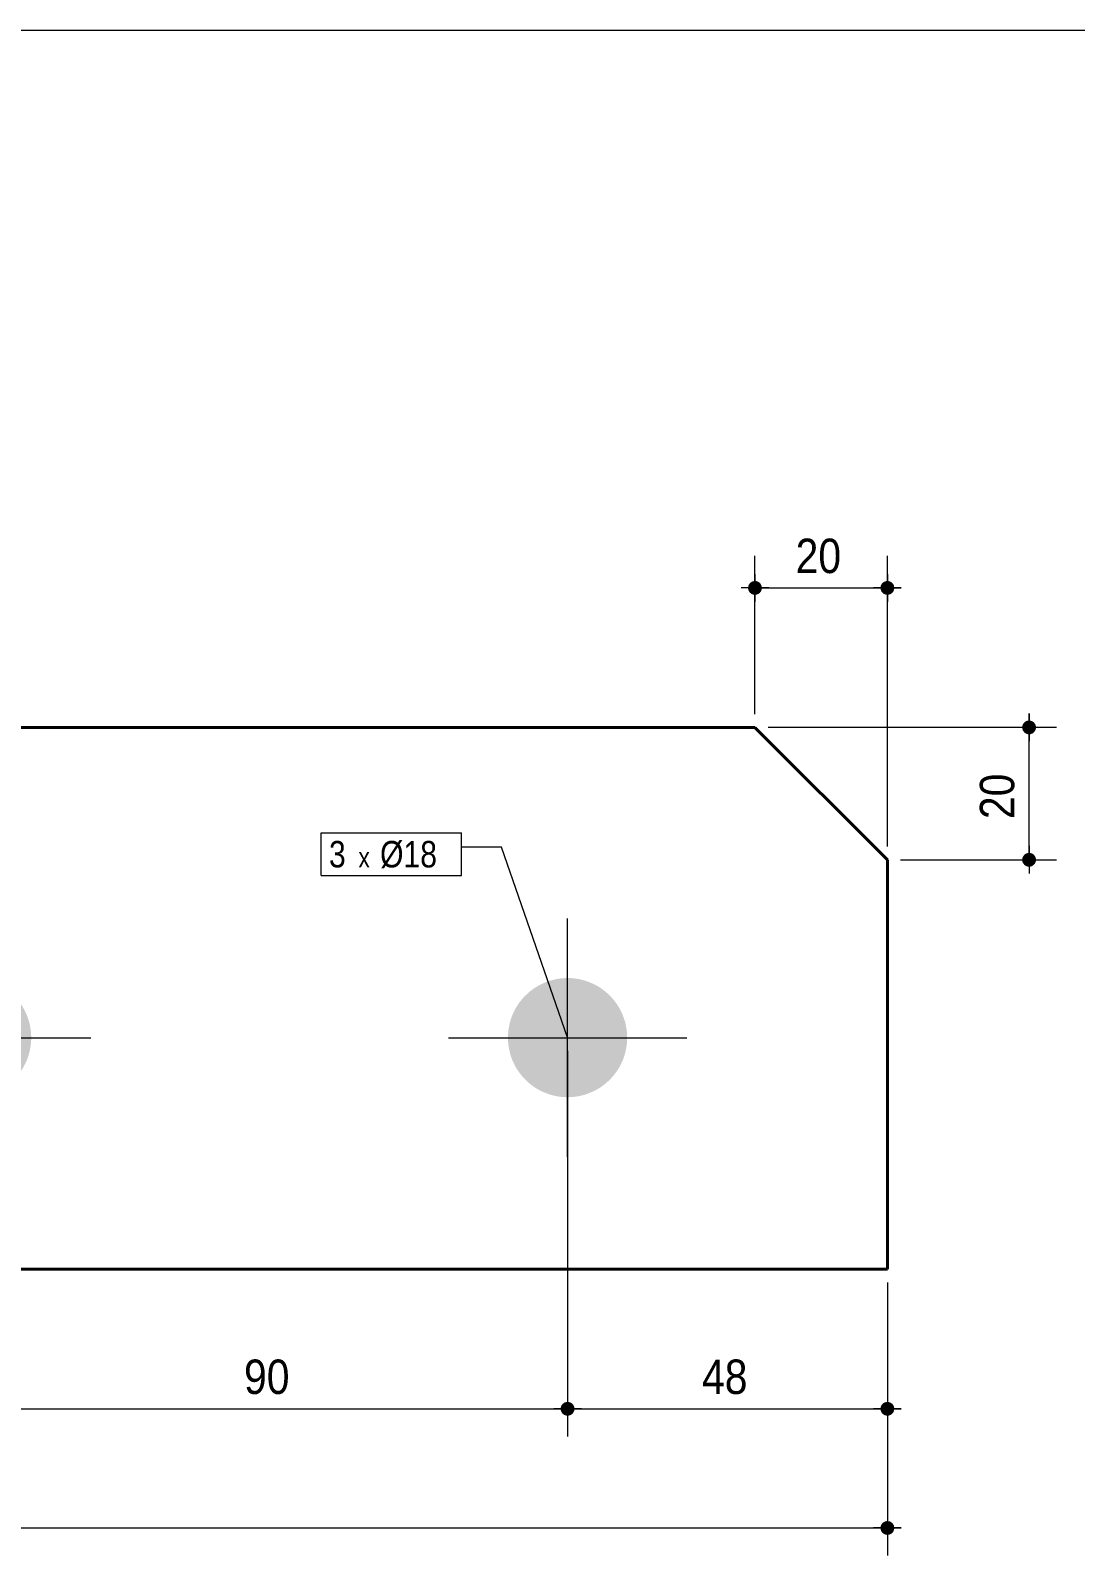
# Model space of a CAD drawing. Header units: millimetres. Extents: x 2 to 287, y 5 to 195.
# Drawn here: x 144.7 to 223.6, y 79.8 to 195 of the extents above; entities that cross this region are included whole.
import ezdxf

# ---------------------------------------------------------------- set-up
doc = ezdxf.new("R2010")
doc.units = ezdxf.units.MM
for name, color, linetype, lineweight in [('Boulon', 7, 'Continuous', 0), ('Cotation', 7, 'Continuous', 0), ('Désignation boulon', 3, 'Continuous', 0), ('Feuille dessin', 5, 'Continuous', 0), ('Piece', 2, 'Continuous', 0)]:
    doc.layers.add(name, color=color, linetype=linetype, lineweight=lineweight)
doc.styles.add('ARIAL', font='ARIAL.TTF')
doc.styles.add('COMIC_SANS_MS', font='COMIC.TTF')

# ---------------------------------------------------------------- blocks, each defined once
blk = doc.blocks.new('*A1')
at = {"layer": 'Boulon'}
for points in [[(140.19, 114.43), (140.14, 114.43), (140.08, 114.44), (140.03, 114.44), (139.97, 114.44), (139.92, 114.45), (139.86, 114.45), (139.81, 114.46), (139.75, 114.46), (139.7, 114.47), (139.64, 114.47), (139.59, 114.48), (139.54, 114.49), (139.48, 114.5), (139.43, 114.51), (139.37, 114.52), (139.32, 114.53), (139.26, 114.54), (139.21, 114.56), (139.16, 114.57), (139.1, 114.58), (139.05, 114.6), (139, 114.61), (138.94, 114.63), (138.89, 114.64), (138.84, 114.66), (138.79, 114.68), (138.73, 114.7), (138.68, 114.72), (138.63, 114.74), (138.58, 114.76), (138.53, 114.78), (138.48, 114.8), (138.43, 114.82), (138.38, 114.84), (138.33, 114.87), (138.28, 114.89), (138.23, 114.91), (138.18, 114.94), (138.13, 114.96), (138.08, 114.99), (138.03, 115.02), (137.98, 115.05), (137.94, 115.07), (137.89, 115.1), (137.84, 115.13), (137.8, 115.16), (137.75, 115.19), (137.7, 115.22), (137.66, 115.25), (137.61, 115.29), (137.57, 115.32), (137.53, 115.35), (137.48, 115.39), (137.44, 115.42), (137.4, 115.46), (137.35, 115.49), (137.31, 115.53), (137.27, 115.56), (137.23, 115.6), (137.19, 115.64), (137.15, 115.67), (137.11, 115.71), (137.07, 115.75), (137.03, 115.79), (136.99, 115.83), (136.95, 115.87), (136.92, 115.91), (136.88, 115.95), (136.84, 115.99), (136.81, 116.04), (136.77, 116.08), (136.74, 116.12), (136.7, 116.17), (136.67, 116.21), (136.64, 116.25), (136.6, 116.3), (136.57, 116.34), (136.54, 116.39), (136.51, 116.43), (136.48, 116.48), (136.45, 116.53), (136.42, 116.57), (136.39, 116.62), (136.36, 116.67), (136.33, 116.72), (136.31, 116.76), (136.28, 116.81), (136.26, 116.86), (136.23, 116.91), (136.21, 116.96), (136.18, 117.01), (136.16, 117.06), (136.14, 117.11), (136.11, 117.16), (136.09, 117.21), (136.07, 117.26), (136.05, 117.31), (136.03, 117.37), (136.01, 117.42), (135.99, 117.47), (135.98, 117.52), (135.96, 117.57), (135.94, 117.63), (135.93, 117.68), (135.91, 117.73), (135.9, 117.79), (135.88, 117.84), (135.87, 117.89), (135.86, 117.95), (135.85, 118), (135.84, 118.06), (135.83, 118.11), (135.82, 118.16), (135.81, 118.22), (135.8, 118.27), (135.79, 118.33), (135.78, 118.38), (135.78, 118.44), (135.77, 118.49), (135.77, 118.55), (135.76, 118.6), (135.76, 118.66), (135.76, 118.71), (135.75, 118.77), (135.75, 118.82), (135.75, 118.88), (135.75, 118.93), (135.75, 118.99), (135.75, 119.04), (135.75, 119.1), (135.76, 119.15), (135.76, 119.21), (135.76, 119.26), (135.77, 119.32), (135.77, 119.37), (135.78, 119.43), (135.78, 119.48), (135.79, 119.54), (135.8, 119.59), (135.81, 119.65), (135.82, 119.7), (135.83, 119.76), (135.84, 119.81), (135.85, 119.87), (135.86, 119.92), (135.87, 119.97), (135.88, 120.03), (135.9, 120.08), (135.91, 120.13), (135.93, 120.19), (135.94, 120.24), (135.96, 120.29), (135.98, 120.35), (135.99, 120.4), (136.01, 120.45), (136.03, 120.5), (136.05, 120.55), (136.07, 120.6), (136.09, 120.66), (136.11, 120.71), (136.14, 120.76), (136.16, 120.81), (136.18, 120.86), (136.21, 120.91), (136.23, 120.96), (136.26, 121.01), (136.28, 121.05), (136.31, 121.1), (136.33, 121.15), (136.36, 121.2), (136.39, 121.25), (136.42, 121.29), (136.45, 121.34), (136.48, 121.39), (136.51, 121.43), (136.54, 121.48), (136.57, 121.52), (136.6, 121.57), (136.64, 121.61), (136.67, 121.66), (136.7, 121.7), (136.74, 121.75), (136.77, 121.79), (136.81, 121.83), (136.84, 121.87), (136.88, 121.91), (136.92, 121.96), (136.95, 122), (136.99, 122.04), (137.03, 122.08), (137.07, 122.12), (137.11, 122.15), (137.15, 122.19), (137.19, 122.23), (137.23, 122.27), (137.27, 122.3), (137.31, 122.34), (137.35, 122.38), (137.4, 122.41), (137.44, 122.45), (137.48, 122.48), (137.53, 122.51), (137.57, 122.55), (137.61, 122.58), (137.66, 122.61), (137.7, 122.64), (137.75, 122.68), (137.8, 122.71), (137.84, 122.74), (137.89, 122.76), (137.94, 122.79), (137.98, 122.82), (138.03, 122.85), (138.08, 122.88), (138.13, 122.9), (138.18, 122.93), (138.23, 122.95), (138.28, 122.98), (138.33, 123), (138.38, 123.02), (138.43, 123.05), (138.48, 123.07), (138.53, 123.09), (138.58, 123.11), (138.63, 123.13), (138.68, 123.15), (138.73, 123.17), (138.79, 123.19), (138.84, 123.21), (138.89, 123.22), (138.94, 123.24), (139, 123.26), (139.05, 123.27), (139.1, 123.28), (139.16, 123.3), (139.21, 123.31), (139.26, 123.32), (139.32, 123.34), (139.37, 123.35), (139.43, 123.36), (139.48, 123.37), (139.54, 123.38), (139.59, 123.38), (139.64, 123.39), (139.7, 123.4), (139.75, 123.41), (139.81, 123.41), (139.86, 123.42), (139.92, 123.42), (139.97, 123.43), (140.03, 123.43), (140.08, 123.43), (140.14, 123.43), (140.19, 123.43), (140.25, 123.43), (140.31, 123.43), (140.36, 123.43), (140.42, 123.43), (140.47, 123.43), (140.53, 123.43), (140.58, 123.42), (140.64, 123.42), (140.69, 123.41), (140.75, 123.41), (140.8, 123.4), (140.86, 123.39), (140.91, 123.38), (140.96, 123.38), (141.02, 123.37), (141.07, 123.36), (141.13, 123.35), (141.18, 123.34), (141.24, 123.32), (141.29, 123.31), (141.34, 123.3), (141.4, 123.28), (141.45, 123.27), (141.5, 123.26), (141.56, 123.24), (141.61, 123.22), (141.66, 123.21), (141.71, 123.19), (141.77, 123.17), (141.82, 123.15), (141.87, 123.13), (141.92, 123.11), (141.97, 123.09), (142.02, 123.07), (142.07, 123.05), (142.12, 123.02), (142.17, 123), (142.22, 122.98), (142.27, 122.95), (142.32, 122.93), (142.37, 122.9), (142.42, 122.88), (142.47, 122.85), (142.52, 122.82), (142.56, 122.79), (142.61, 122.76), (142.66, 122.74), (142.7, 122.71), (142.75, 122.68), (142.8, 122.64), (142.84, 122.61), (142.89, 122.58), (142.93, 122.55), (142.97, 122.51), (143.02, 122.48), (143.06, 122.45), (143.1, 122.41), (143.15, 122.38), (143.19, 122.34), (143.23, 122.3), (143.27, 122.27), (143.31, 122.23), (143.35, 122.19), (143.39, 122.15), (143.43, 122.12), (143.47, 122.08), (143.51, 122.04), (143.55, 122), (143.58, 121.96), (143.62, 121.91), (143.66, 121.87), (143.69, 121.83), (143.73, 121.79), (143.76, 121.75), (143.8, 121.7), (143.83, 121.66), (143.86, 121.61), (143.9, 121.57), (143.93, 121.52), (143.96, 121.48), (143.99, 121.43), (144.02, 121.39), (144.05, 121.34), (144.08, 121.29), (144.11, 121.25), (144.14, 121.2), (144.17, 121.15), (144.19, 121.1), (144.22, 121.05), (144.24, 121.01), (144.27, 120.96), (144.29, 120.91), (144.32, 120.86), (144.34, 120.81), (144.36, 120.76), (144.39, 120.71), (144.41, 120.66), (144.43, 120.6), (144.45, 120.55), (144.47, 120.5), (144.49, 120.45), (144.51, 120.4), (144.52, 120.35), (144.54, 120.29), (144.56, 120.24), (144.57, 120.19), (144.59, 120.13), (144.6, 120.08), (144.62, 120.03), (144.63, 119.97), (144.64, 119.92), (144.65, 119.87), (144.66, 119.81), (144.67, 119.76), (144.68, 119.7), (144.69, 119.65), (144.7, 119.59), (144.71, 119.54), (144.72, 119.48), (144.72, 119.43), (144.73, 119.37), (144.73, 119.32), (144.74, 119.26), (144.74, 119.21), (144.74, 119.15), (144.75, 119.1), (144.75, 119.04), (144.75, 118.99), (144.75, 118.93), (144.75, 118.88), (144.75, 118.82), (144.75, 118.77), (144.74, 118.71), (144.74, 118.66), (144.74, 118.6), (144.73, 118.55), (144.73, 118.49), (144.72, 118.44), (144.72, 118.38), (144.71, 118.33), (144.7, 118.27), (144.69, 118.22), (144.68, 118.16), (144.67, 118.11), (144.66, 118.06), (144.65, 118), (144.64, 117.95), (144.63, 117.89), (144.62, 117.84), (144.6, 117.79), (144.59, 117.73), (144.57, 117.68), (144.56, 117.63), (144.54, 117.57), (144.52, 117.52), (144.51, 117.47), (144.49, 117.42), (144.47, 117.37), (144.45, 117.31), (144.43, 117.26), (144.41, 117.21), (144.39, 117.16), (144.36, 117.11), (144.34, 117.06), (144.32, 117.01), (144.29, 116.96), (144.27, 116.91), (144.24, 116.86), (144.22, 116.81), (144.19, 116.76), (144.17, 116.72), (144.14, 116.67), (144.11, 116.62), (144.08, 116.57), (144.05, 116.53), (144.02, 116.48), (143.99, 116.43), (143.96, 116.39), (143.93, 116.34), (143.9, 116.3), (143.86, 116.25), (143.83, 116.21), (143.8, 116.17), (143.76, 116.12), (143.73, 116.08), (143.69, 116.04), (143.66, 115.99), (143.62, 115.95), (143.58, 115.91), (143.55, 115.87), (143.51, 115.83), (143.47, 115.79), (143.43, 115.75), (143.39, 115.71), (143.35, 115.67), (143.31, 115.64), (143.27, 115.6), (143.23, 115.56), (143.19, 115.53), (143.15, 115.49), (143.1, 115.46), (143.06, 115.42), (143.02, 115.39), (142.97, 115.35), (142.93, 115.32), (142.89, 115.29), (142.84, 115.25), (142.8, 115.22), (142.75, 115.19), (142.7, 115.16), (142.66, 115.13), (142.61, 115.1), (142.56, 115.07), (142.52, 115.05), (142.47, 115.02), (142.42, 114.99), (142.37, 114.96), (142.32, 114.94), (142.27, 114.91), (142.22, 114.89), (142.17, 114.87), (142.12, 114.84), (142.07, 114.82), (142.02, 114.8), (141.97, 114.78), (141.92, 114.76), (141.87, 114.74), (141.82, 114.72), (141.77, 114.7), (141.71, 114.68), (141.66, 114.66), (141.61, 114.64), (141.56, 114.63), (141.5, 114.61), (141.45, 114.6), (141.4, 114.58), (141.34, 114.57), (141.29, 114.56), (141.24, 114.54), (141.18, 114.53), (141.13, 114.52), (141.07, 114.51), (141.02, 114.5), (140.96, 114.49), (140.91, 114.48), (140.86, 114.47), (140.8, 114.47), (140.75, 114.46), (140.69, 114.46), (140.64, 114.45), (140.58, 114.45), (140.53, 114.44), (140.47, 114.44), (140.42, 114.44), (140.36, 114.43), (140.31, 114.43), (140.25, 114.43)], [(185.19, 114.43), (185.14, 114.43), (185.08, 114.44), (185.03, 114.44), (184.97, 114.44), (184.92, 114.45), (184.86, 114.45), (184.81, 114.46), (184.75, 114.46), (184.7, 114.47), (184.64, 114.47), (184.59, 114.48), (184.54, 114.49), (184.48, 114.5), (184.43, 114.51), (184.37, 114.52), (184.32, 114.53), (184.26, 114.54), (184.21, 114.56), (184.16, 114.57), (184.1, 114.58), (184.05, 114.6), (184, 114.61), (183.94, 114.63), (183.89, 114.64), (183.84, 114.66), (183.79, 114.68), (183.73, 114.7), (183.68, 114.72), (183.63, 114.74), (183.58, 114.76), (183.53, 114.78), (183.48, 114.8), (183.43, 114.82), (183.38, 114.84), (183.33, 114.87), (183.28, 114.89), (183.23, 114.91), (183.18, 114.94), (183.13, 114.96), (183.08, 114.99), (183.03, 115.02), (182.98, 115.05), (182.94, 115.07), (182.89, 115.1), (182.84, 115.13), (182.8, 115.16), (182.75, 115.19), (182.7, 115.22), (182.66, 115.25), (182.61, 115.29), (182.57, 115.32), (182.53, 115.35), (182.48, 115.39), (182.44, 115.42), (182.4, 115.46), (182.35, 115.49), (182.31, 115.53), (182.27, 115.56), (182.23, 115.6), (182.19, 115.64), (182.15, 115.67), (182.11, 115.71), (182.07, 115.75), (182.03, 115.79), (181.99, 115.83), (181.95, 115.87), (181.92, 115.91), (181.88, 115.95), (181.84, 115.99), (181.81, 116.04), (181.77, 116.08), (181.74, 116.12), (181.7, 116.17), (181.67, 116.21), (181.64, 116.25), (181.6, 116.3), (181.57, 116.34), (181.54, 116.39), (181.51, 116.43), (181.48, 116.48), (181.45, 116.53), (181.42, 116.57), (181.39, 116.62), (181.36, 116.67), (181.33, 116.72), (181.31, 116.76), (181.28, 116.81), (181.26, 116.86), (181.23, 116.91), (181.21, 116.96), (181.18, 117.01), (181.16, 117.06), (181.14, 117.11), (181.11, 117.16), (181.09, 117.21), (181.07, 117.26), (181.05, 117.31), (181.03, 117.37), (181.01, 117.42), (180.99, 117.47), (180.98, 117.52), (180.96, 117.57), (180.94, 117.63), (180.93, 117.68), (180.91, 117.73), (180.9, 117.79), (180.88, 117.84), (180.87, 117.89), (180.86, 117.95), (180.85, 118), (180.84, 118.06), (180.83, 118.11), (180.82, 118.16), (180.81, 118.22), (180.8, 118.27), (180.79, 118.33), (180.78, 118.38), (180.78, 118.44), (180.77, 118.49), (180.77, 118.55), (180.76, 118.6), (180.76, 118.66), (180.76, 118.71), (180.75, 118.77), (180.75, 118.82), (180.75, 118.88), (180.75, 118.93), (180.75, 118.99), (180.75, 119.04), (180.75, 119.1), (180.76, 119.15), (180.76, 119.21), (180.76, 119.26), (180.77, 119.32), (180.77, 119.37), (180.78, 119.43), (180.78, 119.48), (180.79, 119.54), (180.8, 119.59), (180.81, 119.65), (180.82, 119.7), (180.83, 119.76), (180.84, 119.81), (180.85, 119.87), (180.86, 119.92), (180.87, 119.97), (180.88, 120.03), (180.9, 120.08), (180.91, 120.13), (180.93, 120.19), (180.94, 120.24), (180.96, 120.29), (180.98, 120.35), (180.99, 120.4), (181.01, 120.45), (181.03, 120.5), (181.05, 120.55), (181.07, 120.6), (181.09, 120.66), (181.11, 120.71), (181.14, 120.76), (181.16, 120.81), (181.18, 120.86), (181.21, 120.91), (181.23, 120.96), (181.26, 121.01), (181.28, 121.05), (181.31, 121.1), (181.33, 121.15), (181.36, 121.2), (181.39, 121.25), (181.42, 121.29), (181.45, 121.34), (181.48, 121.39), (181.51, 121.43), (181.54, 121.48), (181.57, 121.52), (181.6, 121.57), (181.64, 121.61), (181.67, 121.66), (181.7, 121.7), (181.74, 121.75), (181.77, 121.79), (181.81, 121.83), (181.84, 121.87), (181.88, 121.91), (181.92, 121.96), (181.95, 122), (181.99, 122.04), (182.03, 122.08), (182.07, 122.12), (182.11, 122.15), (182.15, 122.19), (182.19, 122.23), (182.23, 122.27), (182.27, 122.3), (182.31, 122.34), (182.35, 122.38), (182.4, 122.41), (182.44, 122.45), (182.48, 122.48), (182.53, 122.51), (182.57, 122.55), (182.61, 122.58), (182.66, 122.61), (182.7, 122.64), (182.75, 122.68), (182.8, 122.71), (182.84, 122.74), (182.89, 122.76), (182.94, 122.79), (182.98, 122.82), (183.03, 122.85), (183.08, 122.88), (183.13, 122.9), (183.18, 122.93), (183.23, 122.95), (183.28, 122.98), (183.33, 123), (183.38, 123.02), (183.43, 123.05), (183.48, 123.07), (183.53, 123.09), (183.58, 123.11), (183.63, 123.13), (183.68, 123.15), (183.73, 123.17), (183.79, 123.19), (183.84, 123.21), (183.89, 123.22), (183.94, 123.24), (184, 123.26), (184.05, 123.27), (184.1, 123.28), (184.16, 123.3), (184.21, 123.31), (184.26, 123.32), (184.32, 123.34), (184.37, 123.35), (184.43, 123.36), (184.48, 123.37), (184.54, 123.38), (184.59, 123.38), (184.64, 123.39), (184.7, 123.4), (184.75, 123.41), (184.81, 123.41), (184.86, 123.42), (184.92, 123.42), (184.97, 123.43), (185.03, 123.43), (185.08, 123.43), (185.14, 123.43), (185.19, 123.43), (185.25, 123.43), (185.31, 123.43), (185.36, 123.43), (185.42, 123.43), (185.47, 123.43), (185.53, 123.43), (185.58, 123.42), (185.64, 123.42), (185.69, 123.41), (185.75, 123.41), (185.8, 123.4), (185.86, 123.39), (185.91, 123.38), (185.96, 123.38), (186.02, 123.37), (186.07, 123.36), (186.13, 123.35), (186.18, 123.34), (186.24, 123.32), (186.29, 123.31), (186.34, 123.3), (186.4, 123.28), (186.45, 123.27), (186.5, 123.26), (186.56, 123.24), (186.61, 123.22), (186.66, 123.21), (186.71, 123.19), (186.77, 123.17), (186.82, 123.15), (186.87, 123.13), (186.92, 123.11), (186.97, 123.09), (187.02, 123.07), (187.07, 123.05), (187.12, 123.02), (187.17, 123), (187.22, 122.98), (187.27, 122.95), (187.32, 122.93), (187.37, 122.9), (187.42, 122.88), (187.47, 122.85), (187.52, 122.82), (187.56, 122.79), (187.61, 122.76), (187.66, 122.74), (187.7, 122.71), (187.75, 122.68), (187.8, 122.64), (187.84, 122.61), (187.89, 122.58), (187.93, 122.55), (187.97, 122.51), (188.02, 122.48), (188.06, 122.45), (188.1, 122.41), (188.15, 122.38), (188.19, 122.34), (188.23, 122.3), (188.27, 122.27), (188.31, 122.23), (188.35, 122.19), (188.39, 122.15), (188.43, 122.12), (188.47, 122.08), (188.51, 122.04), (188.55, 122), (188.58, 121.96), (188.62, 121.91), (188.66, 121.87), (188.69, 121.83), (188.73, 121.79), (188.76, 121.75), (188.8, 121.7), (188.83, 121.66), (188.86, 121.61), (188.9, 121.57), (188.93, 121.52), (188.96, 121.48), (188.99, 121.43), (189.02, 121.39), (189.05, 121.34), (189.08, 121.29), (189.11, 121.25), (189.14, 121.2), (189.17, 121.15), (189.19, 121.1), (189.22, 121.05), (189.24, 121.01), (189.27, 120.96), (189.29, 120.91), (189.32, 120.86), (189.34, 120.81), (189.36, 120.76), (189.39, 120.71), (189.41, 120.66), (189.43, 120.6), (189.45, 120.55), (189.47, 120.5), (189.49, 120.45), (189.51, 120.4), (189.52, 120.35), (189.54, 120.29), (189.56, 120.24), (189.57, 120.19), (189.59, 120.13), (189.6, 120.08), (189.62, 120.03), (189.63, 119.97), (189.64, 119.92), (189.65, 119.87), (189.66, 119.81), (189.67, 119.76), (189.68, 119.7), (189.69, 119.65), (189.7, 119.59), (189.71, 119.54), (189.72, 119.48), (189.72, 119.43), (189.73, 119.37), (189.73, 119.32), (189.74, 119.26), (189.74, 119.21), (189.74, 119.15), (189.75, 119.1), (189.75, 119.04), (189.75, 118.99), (189.75, 118.93), (189.75, 118.88), (189.75, 118.82), (189.75, 118.77), (189.74, 118.71), (189.74, 118.66), (189.74, 118.6), (189.73, 118.55), (189.73, 118.49), (189.72, 118.44), (189.72, 118.38), (189.71, 118.33), (189.7, 118.27), (189.69, 118.22), (189.68, 118.16), (189.67, 118.11), (189.66, 118.06), (189.65, 118), (189.64, 117.95), (189.63, 117.89), (189.62, 117.84), (189.6, 117.79), (189.59, 117.73), (189.57, 117.68), (189.56, 117.63), (189.54, 117.57), (189.52, 117.52), (189.51, 117.47), (189.49, 117.42), (189.47, 117.37), (189.45, 117.31), (189.43, 117.26), (189.41, 117.21), (189.39, 117.16), (189.36, 117.11), (189.34, 117.06), (189.32, 117.01), (189.29, 116.96), (189.27, 116.91), (189.24, 116.86), (189.22, 116.81), (189.19, 116.76), (189.17, 116.72), (189.14, 116.67), (189.11, 116.62), (189.08, 116.57), (189.05, 116.53), (189.02, 116.48), (188.99, 116.43), (188.96, 116.39), (188.93, 116.34), (188.9, 116.3), (188.86, 116.25), (188.83, 116.21), (188.8, 116.17), (188.76, 116.12), (188.73, 116.08), (188.69, 116.04), (188.66, 115.99), (188.62, 115.95), (188.58, 115.91), (188.55, 115.87), (188.51, 115.83), (188.47, 115.79), (188.43, 115.75), (188.39, 115.71), (188.35, 115.67), (188.31, 115.64), (188.27, 115.6), (188.23, 115.56), (188.19, 115.53), (188.15, 115.49), (188.1, 115.46), (188.06, 115.42), (188.02, 115.39), (187.97, 115.35), (187.93, 115.32), (187.89, 115.29), (187.84, 115.25), (187.8, 115.22), (187.75, 115.19), (187.7, 115.16), (187.66, 115.13), (187.61, 115.1), (187.56, 115.07), (187.52, 115.05), (187.47, 115.02), (187.42, 114.99), (187.37, 114.96), (187.32, 114.94), (187.27, 114.91), (187.22, 114.89), (187.17, 114.87), (187.12, 114.84), (187.07, 114.82), (187.02, 114.8), (186.97, 114.78), (186.92, 114.76), (186.87, 114.74), (186.82, 114.72), (186.77, 114.7), (186.71, 114.68), (186.66, 114.66), (186.61, 114.64), (186.56, 114.63), (186.5, 114.61), (186.45, 114.6), (186.4, 114.58), (186.34, 114.57), (186.29, 114.56), (186.24, 114.54), (186.18, 114.53), (186.13, 114.52), (186.07, 114.51), (186.02, 114.5), (185.96, 114.49), (185.91, 114.48), (185.86, 114.47), (185.8, 114.47), (185.75, 114.46), (185.69, 114.46), (185.64, 114.45), (185.58, 114.45), (185.53, 114.44), (185.47, 114.44), (185.42, 114.44), (185.36, 114.43), (185.31, 114.43), (185.25, 114.43)]]:
    blk.add_hatch(color=256, dxfattribs=at).paths.add_polyline_path(points, flags=17)
at = {"layer": 'Boulon', "linetype": 'Continuous', "lineweight": 0}
for p, q in [((185.25, 109.93), (185.25, 127.93)), ((131.25, 118.93), (149.25, 118.93)), ((176.25, 118.93), (194.25, 118.93))]:
    blk.add_line(p, q, dxfattribs=at)
blk = doc.blocks.new('*A2')
at = {"layer": 'Piece', "color": 2, "linetype": 'Continuous', "lineweight": 40}
for p, q in [((199.400003, 142.365001), (81.1, 142.365001)), ((209.400003, 132.365001), (199.400003, 142.365001)), ((209.400003, 101.434999), (209.400003, 132.365001)), ((71.1, 101.434999), (209.400003, 101.434999))]:
    blk.add_line(p, q, dxfattribs=at)
blk = doc.blocks.new('*A3')
at = {"layer": 'Feuille dessin', "linetype": 'Continuous', "lineweight": 0}
blk.add_line((282, 195), (5, 195), dxfattribs=at)
blk = doc.blocks.new('*A13')
at = {"layer": 'Cotation'}
for points in [[(220.07, 141.85), (220.05, 141.85), (220.02, 141.85), (220, 141.85), (219.97, 141.86), (219.95, 141.87), (219.92, 141.88), (219.9, 141.88), (219.88, 141.89), (219.85, 141.91), (219.83, 141.92), (219.81, 141.93), (219.79, 141.95), (219.77, 141.96), (219.75, 141.98), (219.73, 142), (219.71, 142.02), (219.7, 142.04), (219.68, 142.06), (219.67, 142.08), (219.65, 142.1), (219.64, 142.12), (219.63, 142.14), (219.62, 142.17), (219.61, 142.19), (219.6, 142.21), (219.6, 142.24), (219.59, 142.26), (219.59, 142.29), (219.58, 142.31), (219.58, 142.34), (219.58, 142.37), (219.58, 142.39), (219.58, 142.42), (219.59, 142.44), (219.59, 142.47), (219.6, 142.49), (219.6, 142.52), (219.61, 142.54), (219.62, 142.56), (219.63, 142.59), (219.64, 142.61), (219.65, 142.63), (219.67, 142.65), (219.68, 142.67), (219.7, 142.69), (219.71, 142.71), (219.73, 142.73), (219.75, 142.75), (219.77, 142.77), (219.79, 142.78), (219.81, 142.8), (219.83, 142.81), (219.85, 142.82), (219.88, 142.84), (219.9, 142.85), (219.92, 142.85), (219.95, 142.86), (219.97, 142.87), (220, 142.88), (220.02, 142.88), (220.05, 142.88), (220.07, 142.88), (220.1, 142.89), (220.13, 142.88), (220.15, 142.88), (220.18, 142.88), (220.2, 142.88), (220.23, 142.87), (220.25, 142.86), (220.28, 142.85), (220.3, 142.85), (220.32, 142.84), (220.35, 142.82), (220.37, 142.81), (220.39, 142.8), (220.41, 142.78), (220.43, 142.77), (220.45, 142.75), (220.47, 142.73), (220.49, 142.71), (220.5, 142.69), (220.52, 142.67), (220.53, 142.65), (220.55, 142.63), (220.56, 142.61), (220.57, 142.59), (220.58, 142.56), (220.59, 142.54), (220.6, 142.52), (220.6, 142.49), (220.61, 142.47), (220.61, 142.44), (220.62, 142.42), (220.62, 142.39), (220.62, 142.37), (220.62, 142.34), (220.62, 142.31), (220.61, 142.29), (220.61, 142.26), (220.6, 142.24), (220.6, 142.21), (220.59, 142.19), (220.58, 142.17), (220.57, 142.14), (220.56, 142.12), (220.55, 142.1), (220.53, 142.08), (220.52, 142.06), (220.5, 142.04), (220.49, 142.02), (220.47, 142), (220.45, 141.98), (220.43, 141.96), (220.41, 141.95), (220.39, 141.93), (220.37, 141.92), (220.35, 141.91), (220.32, 141.89), (220.3, 141.88), (220.28, 141.88), (220.25, 141.87), (220.23, 141.86), (220.2, 141.85), (220.18, 141.85), (220.15, 141.85), (220.13, 141.85), (220.1, 141.85)], [(220.07, 131.85), (220.05, 131.85), (220.02, 131.85), (220, 131.85), (219.97, 131.86), (219.95, 131.87), (219.92, 131.88), (219.9, 131.88), (219.88, 131.89), (219.85, 131.91), (219.83, 131.92), (219.81, 131.93), (219.79, 131.95), (219.77, 131.96), (219.75, 131.98), (219.73, 132), (219.71, 132.02), (219.7, 132.04), (219.68, 132.06), (219.67, 132.08), (219.65, 132.1), (219.64, 132.12), (219.63, 132.14), (219.62, 132.17), (219.61, 132.19), (219.6, 132.21), (219.6, 132.24), (219.59, 132.26), (219.59, 132.29), (219.58, 132.31), (219.58, 132.34), (219.58, 132.37), (219.58, 132.39), (219.58, 132.42), (219.59, 132.44), (219.59, 132.47), (219.6, 132.49), (219.6, 132.52), (219.61, 132.54), (219.62, 132.56), (219.63, 132.59), (219.64, 132.61), (219.65, 132.63), (219.67, 132.65), (219.68, 132.67), (219.7, 132.69), (219.71, 132.71), (219.73, 132.73), (219.75, 132.75), (219.77, 132.77), (219.79, 132.78), (219.81, 132.8), (219.83, 132.81), (219.85, 132.82), (219.88, 132.84), (219.9, 132.85), (219.92, 132.85), (219.95, 132.86), (219.97, 132.87), (220, 132.88), (220.02, 132.88), (220.05, 132.88), (220.07, 132.88), (220.1, 132.89), (220.13, 132.88), (220.15, 132.88), (220.18, 132.88), (220.2, 132.88), (220.23, 132.87), (220.25, 132.86), (220.28, 132.85), (220.3, 132.85), (220.32, 132.84), (220.35, 132.82), (220.37, 132.81), (220.39, 132.8), (220.41, 132.78), (220.43, 132.77), (220.45, 132.75), (220.47, 132.73), (220.49, 132.71), (220.5, 132.69), (220.52, 132.67), (220.53, 132.65), (220.55, 132.63), (220.56, 132.61), (220.57, 132.59), (220.58, 132.56), (220.59, 132.54), (220.6, 132.52), (220.6, 132.49), (220.61, 132.47), (220.61, 132.44), (220.62, 132.42), (220.62, 132.39), (220.62, 132.37), (220.62, 132.34), (220.62, 132.31), (220.61, 132.29), (220.61, 132.26), (220.6, 132.24), (220.6, 132.21), (220.59, 132.19), (220.58, 132.17), (220.57, 132.14), (220.56, 132.12), (220.55, 132.1), (220.53, 132.08), (220.52, 132.06), (220.5, 132.04), (220.49, 132.02), (220.47, 132), (220.45, 131.98), (220.43, 131.96), (220.41, 131.95), (220.39, 131.93), (220.37, 131.92), (220.35, 131.91), (220.32, 131.89), (220.3, 131.88), (220.28, 131.88), (220.25, 131.87), (220.23, 131.86), (220.2, 131.85), (220.18, 131.85), (220.15, 131.85), (220.13, 131.85), (220.1, 131.85)]]:
    blk.add_hatch(color=256, dxfattribs=at).paths.add_polyline_path(points, flags=17)
at = {"layer": 'Cotation', "linetype": 'Continuous', "lineweight": 0}
for p, q in [((220.1, 143.41), (220.1, 141.33)), ((220.1, 142.37), (220.1, 143.41)), ((200.4, 142.37), (222.18, 142.37)), ((219.06, 142.37), (221.14, 142.37)), ((220.1, 132.37), (220.1, 142.37)), ((220.1, 133.41), (220.1, 131.33)), ((210.4, 132.37), (222.18, 132.37)), ((219.06, 132.37), (221.14, 132.37)), ((220.1, 132.37), (220.1, 131.33))]:
    blk.add_line(p, q, dxfattribs=at)
at = {"layer": 'Cotation'}
for p in [(220.1, 142.37), (220.1, 132.37)]:
    blk.add_point(p, dxfattribs=at)
at = {"layer": 'Cotation', "style": 'ARIAL', "width": 0.85}
blk.add_text('20', height=2.6, rotation=90.0002, dxfattribs=at).set_placement((218.98, 135.44))
blk = doc.blocks.new('*A14')
at = {"layer": 'Cotation'}
blk.add_hatch(color=256, dxfattribs=at).paths.add_polyline_path([(209.37, 81.38), (209.35, 81.38), (209.32, 81.39), (209.3, 81.39), (209.27, 81.4), (209.25, 81.4), (209.22, 81.41), (209.2, 81.42), (209.18, 81.43), (209.15, 81.44), (209.13, 81.45), (209.11, 81.47), (209.09, 81.48), (209.07, 81.5), (209.05, 81.51), (209.03, 81.53), (209.01, 81.55), (209, 81.57), (208.98, 81.59), (208.97, 81.61), (208.95, 81.63), (208.94, 81.65), (208.93, 81.68), (208.92, 81.7), (208.91, 81.72), (208.9, 81.75), (208.9, 81.77), (208.89, 81.8), (208.89, 81.82), (208.88, 81.85), (208.88, 81.87), (208.88, 81.9), (208.88, 81.93), (208.88, 81.95), (208.89, 81.98), (208.89, 82), (208.9, 82.03), (208.9, 82.05), (208.91, 82.08), (208.92, 82.1), (208.93, 82.12), (208.94, 82.15), (208.95, 82.17), (208.97, 82.19), (208.98, 82.21), (209, 82.23), (209.01, 82.25), (209.03, 82.27), (209.05, 82.29), (209.07, 82.3), (209.09, 82.32), (209.11, 82.33), (209.13, 82.35), (209.15, 82.36), (209.18, 82.37), (209.2, 82.38), (209.22, 82.39), (209.25, 82.4), (209.27, 82.4), (209.3, 82.41), (209.32, 82.41), (209.35, 82.42), (209.37, 82.42), (209.4, 82.42), (209.43, 82.42), (209.45, 82.42), (209.48, 82.41), (209.5, 82.41), (209.53, 82.4), (209.55, 82.4), (209.58, 82.39), (209.6, 82.38), (209.62, 82.37), (209.65, 82.36), (209.67, 82.35), (209.69, 82.33), (209.71, 82.32), (209.73, 82.3), (209.75, 82.29), (209.77, 82.27), (209.79, 82.25), (209.8, 82.23), (209.82, 82.21), (209.83, 82.19), (209.85, 82.17), (209.86, 82.15), (209.87, 82.12), (209.88, 82.1), (209.89, 82.08), (209.9, 82.05), (209.9, 82.03), (209.91, 82), (209.91, 81.98), (209.92, 81.95), (209.92, 81.93), (209.92, 81.9), (209.92, 81.87), (209.92, 81.85), (209.91, 81.82), (209.91, 81.8), (209.9, 81.77), (209.9, 81.75), (209.89, 81.72), (209.88, 81.7), (209.87, 81.68), (209.86, 81.65), (209.85, 81.63), (209.83, 81.61), (209.82, 81.59), (209.8, 81.57), (209.79, 81.55), (209.77, 81.53), (209.75, 81.51), (209.73, 81.5), (209.71, 81.48), (209.69, 81.47), (209.67, 81.45), (209.65, 81.44), (209.62, 81.43), (209.6, 81.42), (209.58, 81.41), (209.55, 81.4), (209.53, 81.4), (209.5, 81.39), (209.48, 81.39), (209.45, 81.38), (209.43, 81.38), (209.4, 81.38)], flags=17)
at = {"layer": 'Cotation', "linetype": 'Continuous', "lineweight": 0}
for p, q in [((209.4, 100.43), (209.4, 79.82)), ((209.4, 82.94), (209.4, 80.86)), ((71.1, 81.9), (209.4, 81.9)), ((210.44, 81.9), (208.36, 81.9)), ((209.4, 81.9), (210.44, 81.9))]:
    blk.add_line(p, q, dxfattribs=at)
at = {"layer": 'Cotation'}
blk.add_point((209.4, 81.9), dxfattribs=at)
blk = doc.blocks.new('*A16')
at = {"layer": 'Cotation'}
for points in [[(199.37, 152.38), (199.35, 152.38), (199.32, 152.39), (199.3, 152.39), (199.27, 152.4), (199.25, 152.4), (199.22, 152.41), (199.2, 152.42), (199.18, 152.43), (199.15, 152.44), (199.13, 152.45), (199.11, 152.47), (199.09, 152.48), (199.07, 152.5), (199.05, 152.51), (199.03, 152.53), (199.01, 152.55), (199, 152.57), (198.98, 152.59), (198.97, 152.61), (198.95, 152.63), (198.94, 152.65), (198.93, 152.68), (198.92, 152.7), (198.91, 152.72), (198.9, 152.75), (198.9, 152.77), (198.89, 152.8), (198.89, 152.82), (198.88, 152.85), (198.88, 152.87), (198.88, 152.9), (198.88, 152.93), (198.88, 152.95), (198.89, 152.98), (198.89, 153), (198.9, 153.03), (198.9, 153.05), (198.91, 153.08), (198.92, 153.1), (198.93, 153.12), (198.94, 153.15), (198.95, 153.17), (198.97, 153.19), (198.98, 153.21), (199, 153.23), (199.01, 153.25), (199.03, 153.27), (199.05, 153.29), (199.07, 153.3), (199.09, 153.32), (199.11, 153.33), (199.13, 153.35), (199.15, 153.36), (199.18, 153.37), (199.2, 153.38), (199.22, 153.39), (199.25, 153.4), (199.27, 153.4), (199.3, 153.41), (199.32, 153.41), (199.35, 153.42), (199.37, 153.42), (199.4, 153.42), (199.43, 153.42), (199.45, 153.42), (199.48, 153.41), (199.5, 153.41), (199.53, 153.4), (199.55, 153.4), (199.58, 153.39), (199.6, 153.38), (199.62, 153.37), (199.65, 153.36), (199.67, 153.35), (199.69, 153.33), (199.71, 153.32), (199.73, 153.3), (199.75, 153.29), (199.77, 153.27), (199.79, 153.25), (199.8, 153.23), (199.82, 153.21), (199.83, 153.19), (199.85, 153.17), (199.86, 153.15), (199.87, 153.12), (199.88, 153.1), (199.89, 153.08), (199.9, 153.05), (199.9, 153.03), (199.91, 153), (199.91, 152.98), (199.92, 152.95), (199.92, 152.93), (199.92, 152.9), (199.92, 152.87), (199.92, 152.85), (199.91, 152.82), (199.91, 152.8), (199.9, 152.77), (199.9, 152.75), (199.89, 152.72), (199.88, 152.7), (199.87, 152.68), (199.86, 152.65), (199.85, 152.63), (199.83, 152.61), (199.82, 152.59), (199.8, 152.57), (199.79, 152.55), (199.77, 152.53), (199.75, 152.51), (199.73, 152.5), (199.71, 152.48), (199.69, 152.47), (199.67, 152.45), (199.65, 152.44), (199.62, 152.43), (199.6, 152.42), (199.58, 152.41), (199.55, 152.4), (199.53, 152.4), (199.5, 152.39), (199.48, 152.39), (199.45, 152.38), (199.43, 152.38), (199.4, 152.38)], [(209.37, 152.38), (209.35, 152.38), (209.32, 152.39), (209.3, 152.39), (209.27, 152.4), (209.25, 152.4), (209.22, 152.41), (209.2, 152.42), (209.18, 152.43), (209.15, 152.44), (209.13, 152.45), (209.11, 152.47), (209.09, 152.48), (209.07, 152.5), (209.05, 152.51), (209.03, 152.53), (209.01, 152.55), (209, 152.57), (208.98, 152.59), (208.97, 152.61), (208.95, 152.63), (208.94, 152.65), (208.93, 152.68), (208.92, 152.7), (208.91, 152.72), (208.9, 152.75), (208.9, 152.77), (208.89, 152.8), (208.89, 152.82), (208.88, 152.85), (208.88, 152.87), (208.88, 152.9), (208.88, 152.93), (208.88, 152.95), (208.89, 152.98), (208.89, 153), (208.9, 153.03), (208.9, 153.05), (208.91, 153.08), (208.92, 153.1), (208.93, 153.12), (208.94, 153.15), (208.95, 153.17), (208.97, 153.19), (208.98, 153.21), (209, 153.23), (209.01, 153.25), (209.03, 153.27), (209.05, 153.29), (209.07, 153.3), (209.09, 153.32), (209.11, 153.33), (209.13, 153.35), (209.15, 153.36), (209.18, 153.37), (209.2, 153.38), (209.22, 153.39), (209.25, 153.4), (209.27, 153.4), (209.3, 153.41), (209.32, 153.41), (209.35, 153.42), (209.37, 153.42), (209.4, 153.42), (209.43, 153.42), (209.45, 153.42), (209.48, 153.41), (209.5, 153.41), (209.53, 153.4), (209.55, 153.4), (209.58, 153.39), (209.6, 153.38), (209.62, 153.37), (209.65, 153.36), (209.67, 153.35), (209.69, 153.33), (209.71, 153.32), (209.73, 153.3), (209.75, 153.29), (209.77, 153.27), (209.79, 153.25), (209.8, 153.23), (209.82, 153.21), (209.83, 153.19), (209.85, 153.17), (209.86, 153.15), (209.87, 153.12), (209.88, 153.1), (209.89, 153.08), (209.9, 153.05), (209.9, 153.03), (209.91, 153), (209.91, 152.98), (209.92, 152.95), (209.92, 152.93), (209.92, 152.9), (209.92, 152.87), (209.92, 152.85), (209.91, 152.82), (209.91, 152.8), (209.9, 152.77), (209.9, 152.75), (209.89, 152.72), (209.88, 152.7), (209.87, 152.68), (209.86, 152.65), (209.85, 152.63), (209.83, 152.61), (209.82, 152.59), (209.8, 152.57), (209.79, 152.55), (209.77, 152.53), (209.75, 152.51), (209.73, 152.5), (209.71, 152.48), (209.69, 152.47), (209.67, 152.45), (209.65, 152.44), (209.62, 152.43), (209.6, 152.42), (209.58, 152.41), (209.55, 152.4), (209.53, 152.4), (209.5, 152.39), (209.48, 152.39), (209.45, 152.38), (209.43, 152.38), (209.4, 152.38)]]:
    blk.add_hatch(color=256, dxfattribs=at).paths.add_polyline_path(points, flags=17)
at = {"layer": 'Cotation', "linetype": 'Continuous', "lineweight": 0}
for p, q in [((199.4, 143.37), (199.4, 155.32)), ((209.4, 133.37), (209.4, 155.32)), ((199.4, 153.94), (199.4, 151.86)), ((209.4, 153.94), (209.4, 151.86)), ((200.44, 152.9), (198.36, 152.9)), ((199.4, 152.9), (198.36, 152.9)), ((199.4, 152.9), (209.4, 152.9)), ((210.44, 152.9), (208.36, 152.9)), ((209.4, 152.9), (210.44, 152.9))]:
    blk.add_line(p, q, dxfattribs=at)
at = {"layer": 'Cotation'}
for p in [(199.4, 152.9), (209.4, 152.9)]:
    blk.add_point(p, dxfattribs=at)
at = {"layer": 'Cotation', "style": 'ARIAL', "width": 0.85}
blk.add_text('20', height=2.6, dxfattribs=at).set_placement((202.47, 154.02))
blk = doc.blocks.new('*A19')
at = {"layer": 'Cotation'}
for points in [[(140.22, 90.38), (140.2, 90.38), (140.17, 90.39), (140.15, 90.39), (140.12, 90.4), (140.1, 90.4), (140.07, 90.41), (140.05, 90.42), (140.03, 90.43), (140, 90.44), (139.98, 90.45), (139.96, 90.47), (139.94, 90.48), (139.92, 90.5), (139.9, 90.51), (139.88, 90.53), (139.86, 90.55), (139.85, 90.57), (139.83, 90.59), (139.82, 90.61), (139.8, 90.63), (139.79, 90.65), (139.78, 90.68), (139.77, 90.7), (139.76, 90.72), (139.75, 90.75), (139.75, 90.77), (139.74, 90.8), (139.74, 90.82), (139.73, 90.85), (139.73, 90.87), (139.73, 90.9), (139.73, 90.93), (139.73, 90.95), (139.74, 90.98), (139.74, 91), (139.75, 91.03), (139.75, 91.05), (139.76, 91.08), (139.77, 91.1), (139.78, 91.12), (139.79, 91.15), (139.8, 91.17), (139.82, 91.19), (139.83, 91.21), (139.85, 91.23), (139.86, 91.25), (139.88, 91.27), (139.9, 91.29), (139.92, 91.3), (139.94, 91.32), (139.96, 91.33), (139.98, 91.35), (140, 91.36), (140.03, 91.37), (140.05, 91.38), (140.07, 91.39), (140.1, 91.4), (140.12, 91.4), (140.15, 91.41), (140.17, 91.41), (140.2, 91.42), (140.22, 91.42), (140.25, 91.42), (140.28, 91.42), (140.3, 91.42), (140.33, 91.41), (140.35, 91.41), (140.38, 91.4), (140.4, 91.4), (140.42, 91.39), (140.45, 91.38), (140.47, 91.37), (140.49, 91.36), (140.52, 91.35), (140.54, 91.33), (140.56, 91.32), (140.58, 91.3), (140.6, 91.29), (140.62, 91.27), (140.63, 91.25), (140.65, 91.23), (140.67, 91.21), (140.68, 91.19), (140.7, 91.17), (140.71, 91.15), (140.72, 91.12), (140.73, 91.1), (140.74, 91.08), (140.75, 91.05), (140.75, 91.03), (140.76, 91), (140.76, 90.98), (140.77, 90.95), (140.77, 90.93), (140.77, 90.9), (140.77, 90.87), (140.77, 90.85), (140.76, 90.82), (140.76, 90.8), (140.75, 90.77), (140.75, 90.75), (140.74, 90.72), (140.73, 90.7), (140.72, 90.68), (140.71, 90.65), (140.7, 90.63), (140.68, 90.61), (140.67, 90.59), (140.65, 90.57), (140.63, 90.55), (140.62, 90.53), (140.6, 90.51), (140.58, 90.5), (140.56, 90.48), (140.54, 90.47), (140.52, 90.45), (140.49, 90.44), (140.47, 90.43), (140.45, 90.42), (140.42, 90.41), (140.4, 90.4), (140.38, 90.4), (140.35, 90.39), (140.33, 90.39), (140.3, 90.38), (140.28, 90.38), (140.25, 90.38)], [(185.22, 90.38), (185.2, 90.38), (185.17, 90.39), (185.15, 90.39), (185.12, 90.4), (185.1, 90.4), (185.07, 90.41), (185.05, 90.42), (185.03, 90.43), (185, 90.44), (184.98, 90.45), (184.96, 90.47), (184.94, 90.48), (184.92, 90.5), (184.9, 90.51), (184.88, 90.53), (184.86, 90.55), (184.85, 90.57), (184.83, 90.59), (184.82, 90.61), (184.8, 90.63), (184.79, 90.65), (184.78, 90.68), (184.77, 90.7), (184.76, 90.72), (184.75, 90.75), (184.75, 90.77), (184.74, 90.8), (184.74, 90.82), (184.73, 90.85), (184.73, 90.87), (184.73, 90.9), (184.73, 90.93), (184.73, 90.95), (184.74, 90.98), (184.74, 91), (184.75, 91.03), (184.75, 91.05), (184.76, 91.08), (184.77, 91.1), (184.78, 91.12), (184.79, 91.15), (184.8, 91.17), (184.82, 91.19), (184.83, 91.21), (184.85, 91.23), (184.86, 91.25), (184.88, 91.27), (184.9, 91.29), (184.92, 91.3), (184.94, 91.32), (184.96, 91.33), (184.98, 91.35), (185, 91.36), (185.03, 91.37), (185.05, 91.38), (185.07, 91.39), (185.1, 91.4), (185.12, 91.4), (185.15, 91.41), (185.17, 91.41), (185.2, 91.42), (185.22, 91.42), (185.25, 91.42), (185.28, 91.42), (185.3, 91.42), (185.33, 91.41), (185.35, 91.41), (185.38, 91.4), (185.4, 91.4), (185.42, 91.39), (185.45, 91.38), (185.47, 91.37), (185.49, 91.36), (185.52, 91.35), (185.54, 91.33), (185.56, 91.32), (185.58, 91.3), (185.6, 91.29), (185.62, 91.27), (185.63, 91.25), (185.65, 91.23), (185.67, 91.21), (185.68, 91.19), (185.7, 91.17), (185.71, 91.15), (185.72, 91.12), (185.73, 91.1), (185.74, 91.08), (185.75, 91.05), (185.75, 91.03), (185.76, 91), (185.76, 90.98), (185.77, 90.95), (185.77, 90.93), (185.77, 90.9), (185.77, 90.87), (185.77, 90.85), (185.76, 90.82), (185.76, 90.8), (185.75, 90.77), (185.75, 90.75), (185.74, 90.72), (185.73, 90.7), (185.72, 90.68), (185.71, 90.65), (185.7, 90.63), (185.68, 90.61), (185.67, 90.59), (185.65, 90.57), (185.63, 90.55), (185.62, 90.53), (185.6, 90.51), (185.58, 90.5), (185.56, 90.48), (185.54, 90.47), (185.52, 90.45), (185.49, 90.44), (185.47, 90.43), (185.45, 90.42), (185.42, 90.41), (185.4, 90.4), (185.38, 90.4), (185.35, 90.39), (185.33, 90.39), (185.3, 90.38), (185.28, 90.38), (185.25, 90.38)]]:
    blk.add_hatch(color=256, dxfattribs=at).paths.add_polyline_path(points, flags=17)
at = {"layer": 'Cotation', "linetype": 'Continuous', "lineweight": 0}
for p, q in [((140.25, 117.93), (140.25, 88.82)), ((185.25, 117.93), (185.25, 88.82)), ((140.25, 91.94), (140.25, 89.86)), ((185.25, 91.94), (185.25, 89.86)), ((141.29, 90.9), (139.21, 90.9)), ((140.25, 90.9), (139.21, 90.9)), ((140.25, 90.9), (185.25, 90.9)), ((186.29, 90.9), (184.21, 90.9)), ((185.25, 90.9), (186.29, 90.9))]:
    blk.add_line(p, q, dxfattribs=at)
at = {"layer": 'Cotation'}
for p in [(140.25, 90.9), (185.25, 90.9)]:
    blk.add_point(p, dxfattribs=at)
at = {"layer": 'Cotation', "style": 'ARIAL', "width": 0.85}
blk.add_text('90', height=2.6, dxfattribs=at).set_placement((160.82, 92.02))
blk = doc.blocks.new('*A20')
at = {"layer": 'Cotation'}
for points in [[(185.22, 90.38), (185.2, 90.38), (185.17, 90.39), (185.15, 90.39), (185.12, 90.4), (185.1, 90.4), (185.07, 90.41), (185.05, 90.42), (185.03, 90.43), (185, 90.44), (184.98, 90.45), (184.96, 90.47), (184.94, 90.48), (184.92, 90.5), (184.9, 90.51), (184.88, 90.53), (184.86, 90.55), (184.85, 90.57), (184.83, 90.59), (184.82, 90.61), (184.8, 90.63), (184.79, 90.65), (184.78, 90.68), (184.77, 90.7), (184.76, 90.72), (184.75, 90.75), (184.75, 90.77), (184.74, 90.8), (184.74, 90.82), (184.73, 90.85), (184.73, 90.87), (184.73, 90.9), (184.73, 90.93), (184.73, 90.95), (184.74, 90.98), (184.74, 91), (184.75, 91.03), (184.75, 91.05), (184.76, 91.08), (184.77, 91.1), (184.78, 91.12), (184.79, 91.15), (184.8, 91.17), (184.82, 91.19), (184.83, 91.21), (184.85, 91.23), (184.86, 91.25), (184.88, 91.27), (184.9, 91.29), (184.92, 91.3), (184.94, 91.32), (184.96, 91.33), (184.98, 91.35), (185, 91.36), (185.03, 91.37), (185.05, 91.38), (185.07, 91.39), (185.1, 91.4), (185.12, 91.4), (185.15, 91.41), (185.17, 91.41), (185.2, 91.42), (185.22, 91.42), (185.25, 91.42), (185.28, 91.42), (185.3, 91.42), (185.33, 91.41), (185.35, 91.41), (185.38, 91.4), (185.4, 91.4), (185.42, 91.39), (185.45, 91.38), (185.47, 91.37), (185.49, 91.36), (185.52, 91.35), (185.54, 91.33), (185.56, 91.32), (185.58, 91.3), (185.6, 91.29), (185.62, 91.27), (185.63, 91.25), (185.65, 91.23), (185.67, 91.21), (185.68, 91.19), (185.7, 91.17), (185.71, 91.15), (185.72, 91.12), (185.73, 91.1), (185.74, 91.08), (185.75, 91.05), (185.75, 91.03), (185.76, 91), (185.76, 90.98), (185.77, 90.95), (185.77, 90.93), (185.77, 90.9), (185.77, 90.87), (185.77, 90.85), (185.76, 90.82), (185.76, 90.8), (185.75, 90.77), (185.75, 90.75), (185.74, 90.72), (185.73, 90.7), (185.72, 90.68), (185.71, 90.65), (185.7, 90.63), (185.68, 90.61), (185.67, 90.59), (185.65, 90.57), (185.63, 90.55), (185.62, 90.53), (185.6, 90.51), (185.58, 90.5), (185.56, 90.48), (185.54, 90.47), (185.52, 90.45), (185.49, 90.44), (185.47, 90.43), (185.45, 90.42), (185.42, 90.41), (185.4, 90.4), (185.38, 90.4), (185.35, 90.39), (185.33, 90.39), (185.3, 90.38), (185.28, 90.38), (185.25, 90.38)], [(209.37, 90.38), (209.35, 90.38), (209.32, 90.39), (209.3, 90.39), (209.27, 90.4), (209.25, 90.4), (209.22, 90.41), (209.2, 90.42), (209.18, 90.43), (209.15, 90.44), (209.13, 90.45), (209.11, 90.47), (209.09, 90.48), (209.07, 90.5), (209.05, 90.51), (209.03, 90.53), (209.01, 90.55), (209, 90.57), (208.98, 90.59), (208.97, 90.61), (208.95, 90.63), (208.94, 90.65), (208.93, 90.68), (208.92, 90.7), (208.91, 90.72), (208.9, 90.75), (208.9, 90.77), (208.89, 90.8), (208.89, 90.82), (208.88, 90.85), (208.88, 90.87), (208.88, 90.9), (208.88, 90.93), (208.88, 90.95), (208.89, 90.98), (208.89, 91), (208.9, 91.03), (208.9, 91.05), (208.91, 91.08), (208.92, 91.1), (208.93, 91.12), (208.94, 91.15), (208.95, 91.17), (208.97, 91.19), (208.98, 91.21), (209, 91.23), (209.01, 91.25), (209.03, 91.27), (209.05, 91.29), (209.07, 91.3), (209.09, 91.32), (209.11, 91.33), (209.13, 91.35), (209.15, 91.36), (209.18, 91.37), (209.2, 91.38), (209.22, 91.39), (209.25, 91.4), (209.27, 91.4), (209.3, 91.41), (209.32, 91.41), (209.35, 91.42), (209.37, 91.42), (209.4, 91.42), (209.43, 91.42), (209.45, 91.42), (209.48, 91.41), (209.5, 91.41), (209.53, 91.4), (209.55, 91.4), (209.58, 91.39), (209.6, 91.38), (209.62, 91.37), (209.65, 91.36), (209.67, 91.35), (209.69, 91.33), (209.71, 91.32), (209.73, 91.3), (209.75, 91.29), (209.77, 91.27), (209.79, 91.25), (209.8, 91.23), (209.82, 91.21), (209.83, 91.19), (209.85, 91.17), (209.86, 91.15), (209.87, 91.12), (209.88, 91.1), (209.89, 91.08), (209.9, 91.05), (209.9, 91.03), (209.91, 91), (209.91, 90.98), (209.92, 90.95), (209.92, 90.93), (209.92, 90.9), (209.92, 90.87), (209.92, 90.85), (209.91, 90.82), (209.91, 90.8), (209.9, 90.77), (209.9, 90.75), (209.89, 90.72), (209.88, 90.7), (209.87, 90.68), (209.86, 90.65), (209.85, 90.63), (209.83, 90.61), (209.82, 90.59), (209.8, 90.57), (209.79, 90.55), (209.77, 90.53), (209.75, 90.51), (209.73, 90.5), (209.71, 90.48), (209.69, 90.47), (209.67, 90.45), (209.65, 90.44), (209.62, 90.43), (209.6, 90.42), (209.58, 90.41), (209.55, 90.4), (209.53, 90.4), (209.5, 90.39), (209.48, 90.39), (209.45, 90.38), (209.43, 90.38), (209.4, 90.38)]]:
    blk.add_hatch(color=256, dxfattribs=at).paths.add_polyline_path(points, flags=17)
at = {"layer": 'Cotation', "linetype": 'Continuous', "lineweight": 0}
for p, q in [((185.25, 117.93), (185.25, 88.82)), ((209.4, 100.43), (209.4, 88.82)), ((185.25, 91.94), (185.25, 89.86)), ((209.4, 91.94), (209.4, 89.86)), ((186.29, 90.9), (184.21, 90.9)), ((185.25, 90.9), (184.21, 90.9)), ((185.25, 90.9), (209.4, 90.9)), ((210.44, 90.9), (208.36, 90.9)), ((209.4, 90.9), (210.44, 90.9))]:
    blk.add_line(p, q, dxfattribs=at)
at = {"layer": 'Cotation'}
for p in [(185.25, 90.9), (209.4, 90.9)]:
    blk.add_point(p, dxfattribs=at)
at = {"layer": 'Cotation', "style": 'ARIAL', "width": 0.85}
blk.add_text('48', height=2.6, dxfattribs=at).set_placement((195.4, 92.02))
blk = doc.blocks.new('*A21')
at = {"layer": 'Désignation boulon', "linetype": 'Continuous', "lineweight": 0}
for p, q in [((166.63437, 134.389506), (177.249995, 134.389506)), ((166.63437, 131.189506), (166.63437, 134.389506)), ((177.249995, 131.189506), (177.249995, 134.389506)), ((180.249995, 133.322839), (177.249995, 133.322839)), ((185.249995, 118.933506), (180.249995, 133.322839)), ((166.63437, 131.189506), (177.249995, 131.189506))]:
    blk.add_line(p, q, dxfattribs=at)
at = {"layer": 'Désignation boulon', "style": 'COMIC_SANS_MS', "width": 0.85}
for s, height, p in [('3', 2, (167.23437, 131.789506)), ('Ø18', 2, (171.092963, 131.789506)), ('x', 1.5, (169.462299, 131.789506))]:
    blk.add_text(s, height=height, dxfattribs=at).set_placement(p)

msp = doc.modelspace()

# ---------------------------------------------------------------- block references
at = {"lineweight": 0}
for name in ['*A3', '*A16', '*A13', '*A2', '*A21', '*A1', '*A19', '*A20', '*A14']:
    msp.add_blockref(name, (0, 0), dxfattribs=at)

doc.saveas('drawing.dxf')
